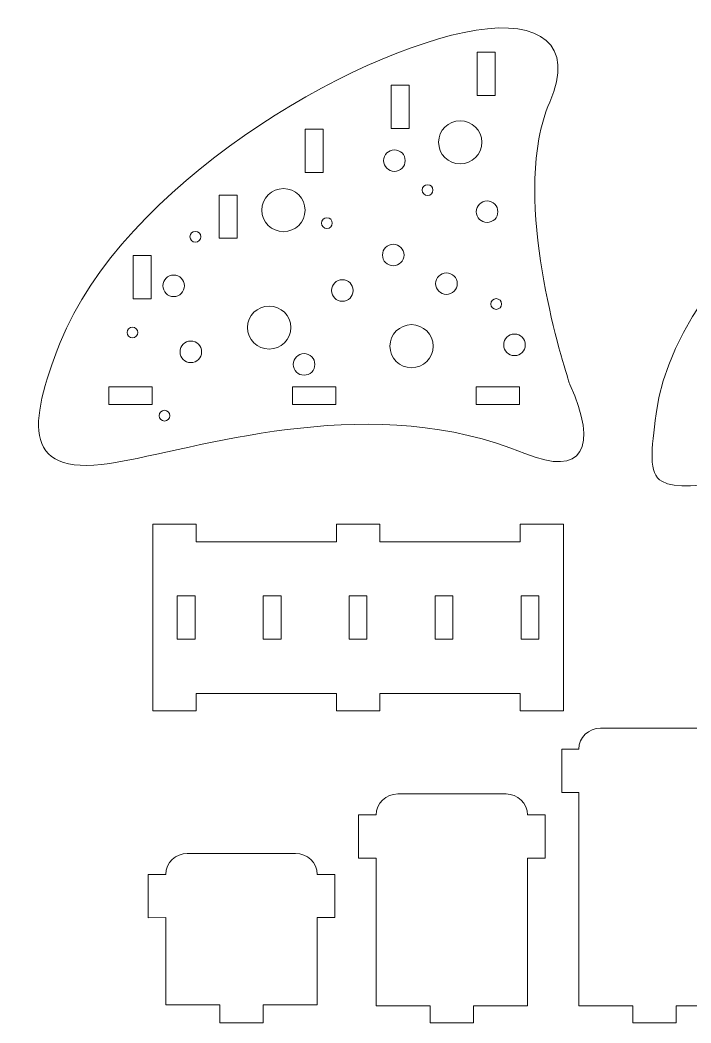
# Model space of a CAD drawing. Header units: millimetres. Extents: x -431 to 456, y -223 to 527.
# Drawn here: x -288.8 to 21.6, y -223.2 to 240.7 of the extents above; entities that cross this region are included whole.
import ezdxf

# ---------------------------------------------------------------- set-up
doc = ezdxf.new("R2010")
doc.units = ezdxf.units.MM
doc.header["$MEASUREMENT"] = 0
doc.layers.add('Layer 1', color=7, linetype='Continuous')

msp = doc.modelspace()

# ---------------------------------------------------------------- linework, layer by layer
at = {"layer": 'Layer 1', "color": 250, "lineweight": 18}
for points, knots in [([(-243.0482, 36.2486), (-199.8719, 44.2754), (-124.9006, 68.8054), (-55.1931, 40.1771), (-55.1931, 40.1771), (-28.3568, 29.1564), (-21.158, 42.9449), (-34.3998, 72.0735), (-34.3998, 72.0735), (-34.3998, 72.0735), (-57.2564, 138.9565), (-48.7089, 185.7555), (-48.7089, 185.7555), (-47.6039, 191.8051), (-45.9742, 197.519), (-43.7025, 202.7096), (-43.7025, 202.7096), (-31.8672, 229.7542), (-48.6301, 240.6508), (-77.7543, 235.953), (-77.7543, 235.953), (-135.4523, 226.6462), (-241.6665, 163.5502), (-270.1534, 91.4755), (-270.1534, 91.4755), (-285.0165, 53.8695), (-288.7593, 27.7508), (-243.0482, 36.2486)], [0, 0, 0, 0, 0.125, 0.125, 0.125, 0.125, 0.25, 0.25, 0.25, 0.25, 0.375, 0.375, 0.375, 0.375, 0.5, 0.5, 0.5, 0.5, 0.625, 0.625, 0.625, 0.625, 0.75, 0.75, 0.75, 0.75, 1, 1, 1, 1]), ([(5.4917, 58.4694), (3.3158, 42.0441), (1.8249, 30.827), (8.1459, 27.3053), (8.1459, 27.3053), (33.515, 13.1714), (142.501, 73.8633), (237.7765, 26.4264), (237.7765, 26.4264), (240.7231, 24.9592), (240.2059, 24.3666), (243.1323, 25.9701), (243.1323, 25.9701), (248.2897, 28.7963), (259.1179, 38.0936), (247.6758, 63.2634), (247.6758, 63.2634), (247.6758, 63.2634), (224.8192, 130.1464), (233.3667, 176.9454), (233.3667, 176.9454), (234.4717, 182.995), (236.1014, 188.7089), (238.3731, 193.8995), (238.3731, 193.8995), (250.2084, 220.9441), (233.4455, 231.8407), (204.3213, 227.1429), (204.3213, 227.1429), (140.2386, 216.8062), (16.3082, 140.1175), (5.4917, 58.4694)], [0, 0, 0, 0, 0.11111111, 0.11111111, 0.11111111, 0.11111111, 0.22222222, 0.22222222, 0.22222222, 0.22222222, 0.33333333, 0.33333333, 0.33333333, 0.33333333, 0.44444444, 0.44444444, 0.44444444, 0.44444444, 0.55555556, 0.55555556, 0.55555556, 0.55555556, 0.66666667, 0.66666667, 0.66666667, 0.66666667, 0.77777778, 0.77777778, 0.77777778, 0.77777778, 1, 1, 1, 1]), ([(-77.2943, 205.7366), (-77.2943, 205.7366), (-77.2943, 225.7366), (-77.2943, 225.7366), (-77.2943, 225.7366), (-77.2943, 225.7366), (-68.9943, 225.7366), (-68.9943, 225.7366), (-68.9943, 225.7366), (-68.9943, 225.7366), (-68.9943, 205.7366), (-68.9943, 205.7366), (-68.9943, 205.7366), (-68.9943, 205.7366), (-77.2943, 205.7366), (-77.2943, 205.7366)], [0, 0, 0, 0, 0.2, 0.2, 0.2, 0.2, 0.4, 0.4, 0.4, 0.4, 0.6, 0.6, 0.6, 0.6, 1, 1, 1, 1]), ([(-117.0693, 190.4966), (-117.0693, 190.4966), (-117.0693, 210.4966), (-117.0693, 210.4966), (-117.0693, 210.4966), (-117.0693, 210.4966), (-108.7693, 210.4966), (-108.7693, 210.4966), (-108.7693, 210.4966), (-108.7693, 210.4966), (-108.7693, 190.4966), (-108.7693, 190.4966), (-108.7693, 190.4966), (-108.7693, 190.4966), (-117.0693, 190.4966), (-117.0693, 190.4966)], [0, 0, 0, 0, 0.2, 0.2, 0.2, 0.2, 0.4, 0.4, 0.4, 0.4, 0.6, 0.6, 0.6, 0.6, 1, 1, 1, 1]), ([(-85.1436, 194.0607), (-79.6208, 194.0607), (-75.1436, 189.6016), (-75.1436, 184.1009), (-75.1436, 184.1009), (-75.1436, 178.6001), (-79.6208, 174.141), (-85.1436, 174.141), (-85.1436, 174.141), (-90.6664, 174.141), (-95.1436, 178.6001), (-95.1436, 184.1009), (-95.1436, 184.1009), (-95.1436, 189.6016), (-90.6664, 194.0607), (-85.1436, 194.0607)], [0, 0, 0, 0, 0.2, 0.2, 0.2, 0.2, 0.4, 0.4, 0.4, 0.4, 0.6, 0.6, 0.6, 0.6, 1, 1, 1, 1]), ([(-156.8443, 170.1766), (-156.8443, 170.1766), (-156.8443, 190.1766), (-156.8443, 190.1766), (-156.8443, 190.1766), (-156.8443, 190.1766), (-148.5443, 190.1766), (-148.5443, 190.1766), (-148.5443, 190.1766), (-148.5443, 190.1766), (-148.5443, 170.1766), (-148.5443, 170.1766), (-148.5443, 170.1766), (-148.5443, 170.1766), (-156.8443, 170.1766), (-156.8443, 170.1766)], [0, 0, 0, 0, 0.2, 0.2, 0.2, 0.2, 0.4, 0.4, 0.4, 0.4, 0.6, 0.6, 0.6, 0.6, 1, 1, 1, 1]), ([(-115.5707, 180.6271), (-112.8093, 180.6271), (-110.5707, 178.3975), (-110.5707, 175.6472), (-110.5707, 175.6472), (-110.5707, 172.8969), (-112.8093, 170.6673), (-115.5707, 170.6673), (-115.5707, 170.6673), (-118.3321, 170.6673), (-120.5707, 172.8969), (-120.5707, 175.6472), (-120.5707, 175.6472), (-120.5707, 178.3975), (-118.3321, 180.6271), (-115.5707, 180.6271)], [0, 0, 0, 0, 0.2, 0.2, 0.2, 0.2, 0.4, 0.4, 0.4, 0.4, 0.6, 0.6, 0.6, 0.6, 1, 1, 1, 1]), ([(-166.9, 162.6901), (-161.3772, 162.6901), (-156.9, 158.231), (-156.9, 152.7303), (-156.9, 152.7303), (-156.9, 147.2296), (-161.3772, 142.7704), (-166.9, 142.7704), (-166.9, 142.7704), (-172.4228, 142.7704), (-176.9, 147.2296), (-176.9, 152.7303), (-176.9, 152.7303), (-176.9, 158.231), (-172.4228, 162.6901), (-166.9, 162.6901)], [0, 0, 0, 0, 0.2, 0.2, 0.2, 0.2, 0.4, 0.4, 0.4, 0.4, 0.6, 0.6, 0.6, 0.6, 1, 1, 1, 1]), ([(-100.2248, 164.4998), (-98.8441, 164.4998), (-97.7248, 163.385), (-97.7248, 162.0098), (-97.7248, 162.0098), (-97.7248, 160.6347), (-98.8441, 159.5198), (-100.2248, 159.5198), (-100.2248, 159.5198), (-101.6055, 159.5198), (-102.7248, 160.6347), (-102.7248, 162.0098), (-102.7248, 162.0098), (-102.7248, 163.385), (-101.6055, 164.4998), (-100.2248, 164.4998)], [0, 0, 0, 0, 0.2, 0.2, 0.2, 0.2, 0.4, 0.4, 0.4, 0.4, 0.6, 0.6, 0.6, 0.6, 1, 1, 1, 1]), ([(-196.6193, 139.6966), (-196.6193, 139.6966), (-196.6193, 159.6966), (-196.6193, 159.6966), (-196.6193, 159.6966), (-196.6193, 159.6966), (-188.3193, 159.6966), (-188.3193, 159.6966), (-188.3193, 159.6966), (-188.3193, 159.6966), (-188.3193, 139.6966), (-188.3193, 139.6966), (-188.3193, 139.6966), (-188.3193, 139.6966), (-196.6193, 139.6966), (-196.6193, 139.6966)], [0, 0, 0, 0, 0.2, 0.2, 0.2, 0.2, 0.4, 0.4, 0.4, 0.4, 0.6, 0.6, 0.6, 0.6, 1, 1, 1, 1]), ([(-72.7082, 156.976), (-69.9468, 156.976), (-67.7082, 154.7464), (-67.7082, 151.9961), (-67.7082, 151.9961), (-67.7082, 149.2458), (-69.9468, 147.0161), (-72.7082, 147.0161), (-72.7082, 147.0161), (-75.4696, 147.0161), (-77.7082, 149.2458), (-77.7082, 151.9961), (-77.7082, 151.9961), (-77.7082, 154.7464), (-75.4696, 156.976), (-72.7082, 156.976)], [0, 0, 0, 0, 0.2, 0.2, 0.2, 0.2, 0.4, 0.4, 0.4, 0.4, 0.6, 0.6, 0.6, 0.6, 1, 1, 1, 1]), ([(-146.7915, 149.2156), (-145.4108, 149.2156), (-144.2915, 148.1008), (-144.2915, 146.7256), (-144.2915, 146.7256), (-144.2915, 145.3505), (-145.4108, 144.2357), (-146.7915, 144.2357), (-146.7915, 144.2357), (-148.1722, 144.2357), (-149.2915, 145.3505), (-149.2915, 146.7256), (-149.2915, 146.7256), (-149.2915, 148.1008), (-148.1722, 149.2156), (-146.7915, 149.2156)], [0, 0, 0, 0, 0.2, 0.2, 0.2, 0.2, 0.4, 0.4, 0.4, 0.4, 0.6, 0.6, 0.6, 0.6, 1, 1, 1, 1]), ([(-207.6457, 142.9102), (-206.265, 142.9102), (-205.1457, 141.7954), (-205.1457, 140.4202), (-205.1457, 140.4202), (-205.1457, 139.0451), (-206.265, 137.9303), (-207.6457, 137.9303), (-207.6457, 137.9303), (-209.0264, 137.9303), (-210.1457, 139.0451), (-210.1457, 140.4202), (-210.1457, 140.4202), (-210.1457, 141.7954), (-209.0264, 142.9102), (-207.6457, 142.9102)], [0, 0, 0, 0, 0.2, 0.2, 0.2, 0.2, 0.4, 0.4, 0.4, 0.4, 0.6, 0.6, 0.6, 0.6, 1, 1, 1, 1]), ([(-116.0999, 136.9484), (-113.3385, 136.9484), (-111.0999, 134.7188), (-111.0999, 131.9685), (-111.0999, 131.9685), (-111.0999, 129.2182), (-113.3385, 126.9886), (-116.0999, 126.9886), (-116.0999, 126.9886), (-118.8613, 126.9886), (-121.0999, 129.2182), (-121.0999, 131.9685), (-121.0999, 131.9685), (-121.0999, 134.7188), (-118.8613, 136.9484), (-116.0999, 136.9484)], [0, 0, 0, 0, 0.2, 0.2, 0.2, 0.2, 0.4, 0.4, 0.4, 0.4, 0.6, 0.6, 0.6, 0.6, 1, 1, 1, 1]), ([(-236.3943, 111.7566), (-236.3943, 111.7566), (-236.3943, 131.7566), (-236.3943, 131.7566), (-236.3943, 131.7566), (-236.3943, 131.7566), (-228.0943, 131.7566), (-228.0943, 131.7566), (-228.0943, 131.7566), (-228.0943, 131.7566), (-228.0943, 111.7566), (-228.0943, 111.7566), (-228.0943, 111.7566), (-228.0943, 111.7566), (-236.3943, 111.7566), (-236.3943, 111.7566)], [0, 0, 0, 0, 0.2, 0.2, 0.2, 0.2, 0.4, 0.4, 0.4, 0.4, 0.6, 0.6, 0.6, 0.6, 1, 1, 1, 1]), ([(-217.6999, 122.7182), (-214.9385, 122.7182), (-212.6999, 120.4886), (-212.6999, 117.7383), (-212.6999, 117.7383), (-212.6999, 114.988), (-214.9385, 112.7583), (-217.6999, 112.7583), (-217.6999, 112.7583), (-220.4613, 112.7583), (-222.6999, 114.988), (-222.6999, 117.7383), (-222.6999, 117.7383), (-222.6999, 120.4886), (-220.4613, 122.7182), (-217.6999, 122.7182)], [0, 0, 0, 0, 0.2, 0.2, 0.2, 0.2, 0.4, 0.4, 0.4, 0.4, 0.6, 0.6, 0.6, 0.6, 1, 1, 1, 1]), ([(-91.4936, 123.7192), (-88.7322, 123.7192), (-86.4936, 121.4896), (-86.4936, 118.7393), (-86.4936, 118.7393), (-86.4936, 115.989), (-88.7322, 113.7594), (-91.4936, 113.7594), (-91.4936, 113.7594), (-94.255, 113.7594), (-96.4936, 115.989), (-96.4936, 118.7393), (-96.4936, 118.7393), (-96.4936, 121.4896), (-94.255, 123.7192), (-91.4936, 123.7192)], [0, 0, 0, 0, 0.2, 0.2, 0.2, 0.2, 0.4, 0.4, 0.4, 0.4, 0.6, 0.6, 0.6, 0.6, 1, 1, 1, 1]), ([(-139.6478, 120.5442), (-136.8864, 120.5442), (-134.6478, 118.3146), (-134.6478, 115.5643), (-134.6478, 115.5643), (-134.6478, 112.814), (-136.8864, 110.5844), (-139.6478, 110.5844), (-139.6478, 110.5844), (-142.4092, 110.5844), (-144.6478, 112.814), (-144.6478, 115.5643), (-144.6478, 115.5643), (-144.6478, 118.3146), (-142.4092, 120.5442), (-139.6478, 120.5442)], [0, 0, 0, 0, 0.2, 0.2, 0.2, 0.2, 0.4, 0.4, 0.4, 0.4, 0.6, 0.6, 0.6, 0.6, 1, 1, 1, 1]), ([(-68.4748, 111.7955), (-67.0941, 111.7955), (-65.9748, 110.6807), (-65.9748, 109.3056), (-65.9748, 109.3056), (-65.9748, 107.9304), (-67.0941, 106.8156), (-68.4748, 106.8156), (-68.4748, 106.8156), (-69.8555, 106.8156), (-70.9748, 107.9304), (-70.9748, 109.3056), (-70.9748, 109.3056), (-70.9748, 110.6807), (-69.8555, 111.7955), (-68.4748, 111.7955)], [0, 0, 0, 0, 0.2, 0.2, 0.2, 0.2, 0.4, 0.4, 0.4, 0.4, 0.6, 0.6, 0.6, 0.6, 1, 1, 1, 1]), ([(-173.5144, 108.3877), (-167.9916, 108.3877), (-163.5144, 103.9285), (-163.5144, 98.4278), (-163.5144, 98.4278), (-163.5144, 92.9271), (-167.9916, 88.468), (-173.5144, 88.468), (-173.5144, 88.468), (-179.0372, 88.468), (-183.5144, 92.9271), (-183.5144, 98.4278), (-183.5144, 98.4278), (-183.5144, 103.9285), (-179.0372, 108.3877), (-173.5144, 108.3877)], [0, 0, 0, 0, 0.2, 0.2, 0.2, 0.2, 0.4, 0.4, 0.4, 0.4, 0.6, 0.6, 0.6, 0.6, 1, 1, 1, 1]), ([(-236.7498, 98.6195), (-235.3691, 98.6195), (-234.2498, 97.5047), (-234.2498, 96.1296), (-234.2498, 96.1296), (-234.2498, 94.7544), (-235.3691, 93.6396), (-236.7498, 93.6396), (-236.7498, 93.6396), (-238.1305, 93.6396), (-239.2498, 94.7544), (-239.2498, 96.1296), (-239.2498, 96.1296), (-239.2498, 97.5047), (-238.1305, 98.6195), (-236.7498, 98.6195)], [0, 0, 0, 0, 0.2, 0.2, 0.2, 0.2, 0.4, 0.4, 0.4, 0.4, 0.6, 0.6, 0.6, 0.6, 1, 1, 1, 1]), ([(-107.6332, 99.7648), (-102.1104, 99.7648), (-97.6332, 95.3057), (-97.6332, 89.805), (-97.6332, 89.805), (-97.6332, 84.3042), (-102.1104, 79.8451), (-107.6332, 79.8451), (-107.6332, 79.8451), (-113.156, 79.8451), (-117.6332, 84.3042), (-117.6332, 89.805), (-117.6332, 89.805), (-117.6332, 95.3057), (-113.156, 99.7648), (-107.6332, 99.7648)], [0, 0, 0, 0, 0.2, 0.2, 0.2, 0.2, 0.4, 0.4, 0.4, 0.4, 0.6, 0.6, 0.6, 0.6, 1, 1, 1, 1]), ([(-60.0082, 95.4077), (-57.2468, 95.4077), (-55.0082, 93.1781), (-55.0082, 90.4277), (-55.0082, 90.4277), (-55.0082, 87.6774), (-57.2468, 85.4478), (-60.0082, 85.4478), (-60.0082, 85.4478), (-62.7696, 85.4478), (-65.0082, 87.6774), (-65.0082, 90.4277), (-65.0082, 90.4277), (-65.0082, 93.1781), (-62.7696, 95.4077), (-60.0082, 95.4077)], [0, 0, 0, 0, 0.2, 0.2, 0.2, 0.2, 0.4, 0.4, 0.4, 0.4, 0.6, 0.6, 0.6, 0.6, 1, 1, 1, 1]), ([(-209.7624, 92.1667), (-207.001, 92.1667), (-204.7624, 89.9371), (-204.7624, 87.1868), (-204.7624, 87.1868), (-204.7624, 84.4365), (-207.001, 82.2069), (-209.7624, 82.2069), (-209.7624, 82.2069), (-212.5238, 82.2069), (-214.7624, 84.4365), (-214.7624, 87.1868), (-214.7624, 87.1868), (-214.7624, 89.9371), (-212.5238, 92.1667), (-209.7624, 92.1667)], [0, 0, 0, 0, 0.2, 0.2, 0.2, 0.2, 0.4, 0.4, 0.4, 0.4, 0.6, 0.6, 0.6, 0.6, 1, 1, 1, 1]), ([(-157.3749, 86.3523), (-154.6135, 86.3523), (-152.3749, 84.1227), (-152.3749, 81.3724), (-152.3749, 81.3724), (-152.3749, 78.622), (-154.6135, 76.3924), (-157.3749, 76.3924), (-157.3749, 76.3924), (-160.1363, 76.3924), (-162.3749, 78.622), (-162.3749, 81.3724), (-162.3749, 81.3724), (-162.3749, 84.1227), (-160.1363, 86.3523), (-157.3749, 86.3523)], [0, 0, 0, 0, 0.2, 0.2, 0.2, 0.2, 0.4, 0.4, 0.4, 0.4, 0.6, 0.6, 0.6, 0.6, 1, 1, 1, 1]), ([(-227.6943, 71.0674), (-227.6943, 71.0674), (-247.6943, 71.0674), (-247.6943, 71.0674), (-247.6943, 71.0674), (-247.6943, 71.0674), (-247.6943, 62.7674), (-247.6943, 62.7674), (-247.6943, 62.7674), (-247.6943, 62.7674), (-227.6943, 62.7674), (-227.6943, 62.7674), (-227.6943, 62.7674), (-227.6943, 62.7674), (-227.6943, 71.0674), (-227.6943, 71.0674)], [0, 0, 0, 0, 0.2, 0.2, 0.2, 0.2, 0.4, 0.4, 0.4, 0.4, 0.6, 0.6, 0.6, 0.6, 1, 1, 1, 1]), ([(-142.6943, 71.0674), (-142.6943, 71.0674), (-162.6943, 71.0674), (-162.6943, 71.0674), (-162.6943, 71.0674), (-162.6943, 71.0674), (-162.6943, 62.7674), (-162.6943, 62.7674), (-162.6943, 62.7674), (-162.6943, 62.7674), (-142.6943, 62.7674), (-142.6943, 62.7674), (-142.6943, 62.7674), (-142.6943, 62.7674), (-142.6943, 71.0674), (-142.6943, 71.0674)], [0, 0, 0, 0, 0.2, 0.2, 0.2, 0.2, 0.4, 0.4, 0.4, 0.4, 0.6, 0.6, 0.6, 0.6, 1, 1, 1, 1]), ([(-57.6943, 71.0674), (-57.6943, 71.0674), (-77.6943, 71.0674), (-77.6943, 71.0674), (-77.6943, 71.0674), (-77.6943, 71.0674), (-77.6943, 62.7674), (-77.6943, 62.7674), (-77.6943, 62.7674), (-77.6943, 62.7674), (-57.6943, 62.7674), (-57.6943, 62.7674), (-57.6943, 62.7674), (-57.6943, 62.7674), (-57.6943, 71.0674), (-57.6943, 71.0674)], [0, 0, 0, 0, 0.2, 0.2, 0.2, 0.2, 0.4, 0.4, 0.4, 0.4, 0.6, 0.6, 0.6, 0.6, 1, 1, 1, 1]), ([(-221.9332, 60.1454), (-220.5525, 60.1454), (-219.4332, 59.0306), (-219.4332, 57.6555), (-219.4332, 57.6555), (-219.4332, 56.2803), (-220.5525, 55.1655), (-221.9332, 55.1655), (-221.9332, 55.1655), (-223.3139, 55.1655), (-224.4332, 56.2803), (-224.4332, 57.6555), (-224.4332, 57.6555), (-224.4332, 59.0306), (-223.3139, 60.1454), (-221.9332, 60.1454)], [0, 0, 0, 0, 0.2, 0.2, 0.2, 0.2, 0.4, 0.4, 0.4, 0.4, 0.6, 0.6, 0.6, 0.6, 1, 1, 1, 1])]:
    msp.add_open_spline(points, degree=3, knots=knots, dxfattribs=at)
at = {"layer": 'Layer 1', "color": 250, "lineweight": 9}
for points, knots in [([(-207.3578, -0.6528), (-207.3578, -0.6528), (-142.3578, -0.6528), (-142.3578, -0.6528), (-142.3578, -0.6528), (-142.3578, -0.6528), (-142.3578, 7.5449), (-142.3578, 7.5449), (-142.3578, 7.5449), (-142.3578, 7.5449), (-122.3578, 7.5449), (-122.3578, 7.5449), (-122.3578, 7.5449), (-122.3578, 7.5449), (-122.3578, -0.6528), (-122.3578, -0.6528), (-122.3578, -0.6528), (-122.3578, -0.6528), (-57.3578, -0.6528), (-57.3578, -0.6528), (-57.3578, -0.6528), (-57.3578, -0.6528), (-57.3578, 7.5449), (-57.3578, 7.5449), (-57.3578, 7.5449), (-57.3578, 7.5449), (-37.3578, 7.5449), (-37.3578, 7.5449), (-37.3578, 7.5449), (-37.3578, -21.2673), (-37.3578, -50.0794), (-37.3578, -78.8916), (-37.3578, -78.8916), (-37.3578, -78.8916), (-57.3578, -78.8916), (-57.3578, -78.8916), (-57.3578, -78.8916), (-57.3578, -78.8916), (-57.3578, -70.7765), (-57.3578, -70.7765), (-57.3578, -70.7765), (-57.3578, -70.7765), (-122.3578, -70.7765), (-122.3578, -70.7765), (-122.3578, -70.7765), (-122.3578, -70.7765), (-122.3578, -78.8916), (-122.3578, -78.8916), (-122.3578, -78.8916), (-122.3578, -78.8916), (-142.3578, -78.8916), (-142.3578, -78.8916), (-142.3578, -78.8916), (-142.3578, -78.8916), (-142.3578, -70.7765), (-142.3578, -70.7765), (-142.3578, -70.7765), (-142.3578, -70.7765), (-207.3578, -70.7765), (-207.3578, -70.7765), (-207.3578, -70.7765), (-207.3578, -70.7765), (-207.3578, -78.8916), (-207.3578, -78.8916), (-207.3578, -78.8916), (-207.3578, -78.8916), (-227.3578, -78.8916), (-227.3578, -78.8916), (-227.3578, -78.8916), (-227.3578, -50.0794), (-227.3578, -21.2673), (-227.3578, 7.5449), (-227.3578, 7.5449), (-227.3578, 7.5449), (-207.3578, 7.5449), (-207.3578, 7.5449), (-207.3578, 7.5449), (-207.3578, 7.5449), (-207.3578, -0.6528), (-207.3578, -0.6528)], [0, 0, 0, 0, 0.04761905, 0.04761905, 0.04761905, 0.04761905, 0.0952381, 0.0952381, 0.0952381, 0.0952381, 0.14285714, 0.14285714, 0.14285714, 0.14285714, 0.19047619, 0.19047619, 0.19047619, 0.19047619, 0.23809524, 0.23809524, 0.23809524, 0.23809524, 0.28571429, 0.28571429, 0.28571429, 0.28571429, 0.33333333, 0.33333333, 0.33333333, 0.33333333, 0.38095238, 0.38095238, 0.38095238, 0.38095238, 0.42857143, 0.42857143, 0.42857143, 0.42857143, 0.47619048, 0.47619048, 0.47619048, 0.47619048, 0.52380952, 0.52380952, 0.52380952, 0.52380952, 0.57142857, 0.57142857, 0.57142857, 0.57142857, 0.61904762, 0.61904762, 0.61904762, 0.61904762, 0.66666667, 0.66666667, 0.66666667, 0.66666667, 0.71428571, 0.71428571, 0.71428571, 0.71428571, 0.76190476, 0.76190476, 0.76190476, 0.76190476, 0.80952381, 0.80952381, 0.80952381, 0.80952381, 0.85714286, 0.85714286, 0.85714286, 0.85714286, 0.9047619, 0.9047619, 0.9047619, 0.9047619, 1, 1, 1, 1]), ([(-216.0078, -25.6568), (-216.0078, -25.6568), (-216.0078, -45.6568), (-216.0078, -45.6568), (-216.0078, -45.6568), (-216.0078, -45.6568), (-207.8078, -45.6568), (-207.8078, -45.6568), (-207.8078, -45.6568), (-207.8078, -45.6568), (-207.8078, -25.6568), (-207.8078, -25.6568), (-207.8078, -25.6568), (-207.8078, -25.6568), (-216.0078, -25.6568), (-216.0078, -25.6568)], [0, 0, 0, 0, 0.2, 0.2, 0.2, 0.2, 0.4, 0.4, 0.4, 0.4, 0.6, 0.6, 0.6, 0.6, 1, 1, 1, 1]), ([(-176.2328, -25.6568), (-176.2328, -25.6568), (-176.2328, -45.6568), (-176.2328, -45.6568), (-176.2328, -45.6568), (-176.2328, -45.6568), (-168.0328, -45.6568), (-168.0328, -45.6568), (-168.0328, -45.6568), (-168.0328, -45.6568), (-168.0328, -25.6568), (-168.0328, -25.6568), (-168.0328, -25.6568), (-168.0328, -25.6568), (-176.2328, -25.6568), (-176.2328, -25.6568)], [0, 0, 0, 0, 0.2, 0.2, 0.2, 0.2, 0.4, 0.4, 0.4, 0.4, 0.6, 0.6, 0.6, 0.6, 1, 1, 1, 1]), ([(-136.4578, -25.6568), (-136.4578, -25.6568), (-136.4578, -45.6568), (-136.4578, -45.6568), (-136.4578, -45.6568), (-136.4578, -45.6568), (-128.2578, -45.6568), (-128.2578, -45.6568), (-128.2578, -45.6568), (-128.2578, -45.6568), (-128.2578, -25.6568), (-128.2578, -25.6568), (-128.2578, -25.6568), (-128.2578, -25.6568), (-136.4578, -25.6568), (-136.4578, -25.6568)], [0, 0, 0, 0, 0.2, 0.2, 0.2, 0.2, 0.4, 0.4, 0.4, 0.4, 0.6, 0.6, 0.6, 0.6, 1, 1, 1, 1]), ([(-96.6828, -25.6568), (-96.6828, -25.6568), (-96.6828, -45.6568), (-96.6828, -45.6568), (-96.6828, -45.6568), (-96.6828, -45.6568), (-88.4828, -45.6568), (-88.4828, -45.6568), (-88.4828, -45.6568), (-88.4828, -45.6568), (-88.4828, -25.6568), (-88.4828, -25.6568), (-88.4828, -25.6568), (-88.4828, -25.6568), (-96.6828, -25.6568), (-96.6828, -25.6568)], [0, 0, 0, 0, 0.2, 0.2, 0.2, 0.2, 0.4, 0.4, 0.4, 0.4, 0.6, 0.6, 0.6, 0.6, 1, 1, 1, 1]), ([(-56.9078, -25.6568), (-56.9078, -25.6568), (-56.9078, -45.6568), (-56.9078, -45.6568), (-56.9078, -45.6568), (-56.9078, -45.6568), (-48.7078, -45.6568), (-48.7078, -45.6568), (-48.7078, -45.6568), (-48.7078, -45.6568), (-48.7078, -25.6568), (-48.7078, -25.6568), (-48.7078, -25.6568), (-48.7078, -25.6568), (-56.9078, -25.6568), (-56.9078, -25.6568)], [0, 0, 0, 0, 0.2, 0.2, 0.2, 0.2, 0.4, 0.4, 0.4, 0.4, 0.6, 0.6, 0.6, 0.6, 1, 1, 1, 1]), ([(-30.2909, -215.2659), (-30.2909, -215.2659), (-30.2909, -116.5606), (-30.2909, -116.5606), (-30.2909, -116.5606), (-30.2909, -116.5606), (-38.1727, -116.5606), (-38.1727, -116.5606), (-38.1727, -116.5606), (-38.1727, -116.5606), (-38.1727, -96.5502), (-38.1727, -96.5502), (-38.1727, -96.5502), (-38.1727, -96.5502), (-30.2866, -96.5502), (-30.2866, -96.5502), (-30.2866, -96.5502), (-30.1351, -91.1799), (-25.6955, -86.8337), (-20.2907, -86.8337), (-20.2907, -86.8337), (-20.2907, -86.8337), (29.8236, -86.8337), (29.8236, -86.8337), (29.8236, -86.8337), (35.2285, -86.8337), (39.668, -91.1802), (39.8195, -96.5502), (39.8195, -96.5502), (39.8195, -96.5502), (47.8356, -96.5502), (47.8356, -96.5502), (47.8356, -96.5502), (47.8356, -96.5502), (47.8356, -116.5606), (47.8356, -116.5606), (47.8356, -116.5606), (47.8356, -116.5606), (39.8238, -116.5606), (39.8238, -116.5606), (39.8238, -116.5606), (39.8238, -116.5606), (39.8238, -215.2659), (39.8238, -215.2659), (39.8238, -215.2659), (39.8238, -215.2659), (14.7487, -215.2659), (14.7487, -215.2659), (14.7487, -215.2659), (14.7487, -215.2659), (14.7487, -223.2117), (14.7487, -223.2117), (14.7487, -223.2117), (14.7487, -223.2117), (-5.2513, -223.2117), (-5.2513, -223.2117), (-5.2513, -223.2117), (-5.2513, -223.2117), (-5.2513, -215.2659), (-5.2513, -215.2659), (-5.2513, -215.2659), (-5.2513, -215.2659), (-30.2909, -215.2659), (-30.2909, -215.2659)], [0, 0, 0, 0, 0.05882353, 0.05882353, 0.05882353, 0.05882353, 0.11764706, 0.11764706, 0.11764706, 0.11764706, 0.17647059, 0.17647059, 0.17647059, 0.17647059, 0.23529412, 0.23529412, 0.23529412, 0.23529412, 0.29411765, 0.29411765, 0.29411765, 0.29411765, 0.35294118, 0.35294118, 0.35294118, 0.35294118, 0.41176471, 0.41176471, 0.41176471, 0.41176471, 0.47058824, 0.47058824, 0.47058824, 0.47058824, 0.52941176, 0.52941176, 0.52941176, 0.52941176, 0.58823529, 0.58823529, 0.58823529, 0.58823529, 0.64705882, 0.64705882, 0.64705882, 0.64705882, 0.70588235, 0.70588235, 0.70588235, 0.70588235, 0.76470588, 0.76470588, 0.76470588, 0.76470588, 0.82352941, 0.82352941, 0.82352941, 0.82352941, 0.88235294, 0.88235294, 0.88235294, 0.88235294, 1, 1, 1, 1]), ([(-124.0485, -215.2659), (-124.0485, -215.2659), (-124.0485, -147.0406), (-124.0485, -147.0406), (-124.0485, -147.0406), (-124.0485, -147.0406), (-132.1867, -147.0406), (-132.1867, -147.0406), (-132.1867, -147.0406), (-132.1867, -147.0406), (-132.1867, -127.0302), (-132.1867, -127.0302), (-132.1867, -127.0302), (-132.1867, -127.0302), (-124.0442, -127.0302), (-124.0442, -127.0302), (-124.0442, -127.0302), (-123.8927, -121.6599), (-119.4531, -117.3137), (-114.0483, -117.3137), (-114.0483, -117.3137), (-114.0483, -117.3137), (-63.934, -117.3137), (-63.934, -117.3137), (-63.934, -117.3137), (-58.5291, -117.3137), (-54.0896, -121.6602), (-53.9381, -127.0302), (-53.9381, -127.0302), (-53.9381, -127.0302), (-45.889, -127.0302), (-45.889, -127.0302), (-45.889, -127.0302), (-45.889, -127.0302), (-45.889, -147.0406), (-45.889, -147.0406), (-45.889, -147.0406), (-45.889, -147.0406), (-53.9338, -147.0406), (-53.9338, -147.0406), (-53.9338, -147.0406), (-53.9338, -147.0406), (-53.9338, -215.2659), (-53.9338, -215.2659), (-53.9338, -215.2659), (-53.9338, -215.2659), (-79.0089, -215.2659), (-79.0089, -215.2659), (-79.0089, -215.2659), (-79.0089, -215.2659), (-79.0089, -223.2117), (-79.0089, -223.2117), (-79.0089, -223.2117), (-79.0089, -223.2117), (-99.0089, -223.2117), (-99.0089, -223.2117), (-99.0089, -223.2117), (-99.0089, -223.2117), (-99.0089, -215.2659), (-99.0089, -215.2659), (-99.0089, -215.2659), (-99.0089, -215.2659), (-124.0485, -215.2659), (-124.0485, -215.2659)], [0, 0, 0, 0, 0.05882353, 0.05882353, 0.05882353, 0.05882353, 0.11764706, 0.11764706, 0.11764706, 0.11764706, 0.17647059, 0.17647059, 0.17647059, 0.17647059, 0.23529412, 0.23529412, 0.23529412, 0.23529412, 0.29411765, 0.29411765, 0.29411765, 0.29411765, 0.35294118, 0.35294118, 0.35294118, 0.35294118, 0.41176471, 0.41176471, 0.41176471, 0.41176471, 0.47058824, 0.47058824, 0.47058824, 0.47058824, 0.52941176, 0.52941176, 0.52941176, 0.52941176, 0.58823529, 0.58823529, 0.58823529, 0.58823529, 0.64705882, 0.64705882, 0.64705882, 0.64705882, 0.70588235, 0.70588235, 0.70588235, 0.70588235, 0.76470588, 0.76470588, 0.76470588, 0.76470588, 0.82352941, 0.82352941, 0.82352941, 0.82352941, 0.88235294, 0.88235294, 0.88235294, 0.88235294, 1, 1, 1, 1]), ([(-221.3801, -214.8029), (-221.3801, -214.8029), (-221.3801, -174.5176), (-221.3801, -174.5176), (-221.3801, -174.5176), (-221.3801, -174.5176), (-229.5105, -174.5268), (-229.5105, -174.5268), (-229.5105, -174.5268), (-229.5105, -174.5268), (-229.5105, -154.5164), (-229.5105, -154.5164), (-229.5105, -154.5164), (-229.5105, -154.5164), (-221.3758, -154.5072), (-221.3758, -154.5072), (-221.3758, -154.5072), (-221.2243, -149.1369), (-216.7847, -144.7907), (-211.3799, -144.7907), (-211.3799, -144.7907), (-211.3799, -144.7907), (-161.2656, -144.7907), (-161.2656, -144.7907), (-161.2656, -144.7907), (-155.8607, -144.7907), (-151.4212, -149.1372), (-151.2697, -154.5072), (-151.2697, -154.5072), (-151.2697, -154.5072), (-143.1916, -154.5072), (-143.1916, -154.5072), (-143.1916, -154.5072), (-143.1916, -154.5072), (-143.1916, -174.5176), (-143.1916, -174.5176), (-143.1916, -174.5176), (-143.1916, -174.5176), (-151.2654, -174.5176), (-151.2654, -174.5176), (-151.2654, -174.5176), (-151.2654, -174.5176), (-151.2654, -214.8029), (-151.2654, -214.8029), (-151.2654, -214.8029), (-151.2654, -214.8029), (-176.3405, -214.8029), (-176.3405, -214.8029), (-176.3405, -214.8029), (-176.3405, -214.8029), (-176.3405, -223.2117), (-176.3405, -223.2117), (-176.3405, -223.2117), (-176.3405, -223.2117), (-196.3405, -223.2117), (-196.3405, -223.2117), (-196.3405, -223.2117), (-196.3405, -223.2117), (-196.3405, -214.8029), (-196.3405, -214.8029), (-196.3405, -214.8029), (-196.3405, -214.8029), (-221.3801, -214.8029), (-221.3801, -214.8029)], [0, 0, 0, 0, 0.05882353, 0.05882353, 0.05882353, 0.05882353, 0.11764706, 0.11764706, 0.11764706, 0.11764706, 0.17647059, 0.17647059, 0.17647059, 0.17647059, 0.23529412, 0.23529412, 0.23529412, 0.23529412, 0.29411765, 0.29411765, 0.29411765, 0.29411765, 0.35294118, 0.35294118, 0.35294118, 0.35294118, 0.41176471, 0.41176471, 0.41176471, 0.41176471, 0.47058824, 0.47058824, 0.47058824, 0.47058824, 0.52941176, 0.52941176, 0.52941176, 0.52941176, 0.58823529, 0.58823529, 0.58823529, 0.58823529, 0.64705882, 0.64705882, 0.64705882, 0.64705882, 0.70588235, 0.70588235, 0.70588235, 0.70588235, 0.76470588, 0.76470588, 0.76470588, 0.76470588, 0.82352941, 0.82352941, 0.82352941, 0.82352941, 0.88235294, 0.88235294, 0.88235294, 0.88235294, 1, 1, 1, 1])]:
    msp.add_open_spline(points, degree=3, knots=knots, dxfattribs=at)

doc.saveas('drawing.dxf')
